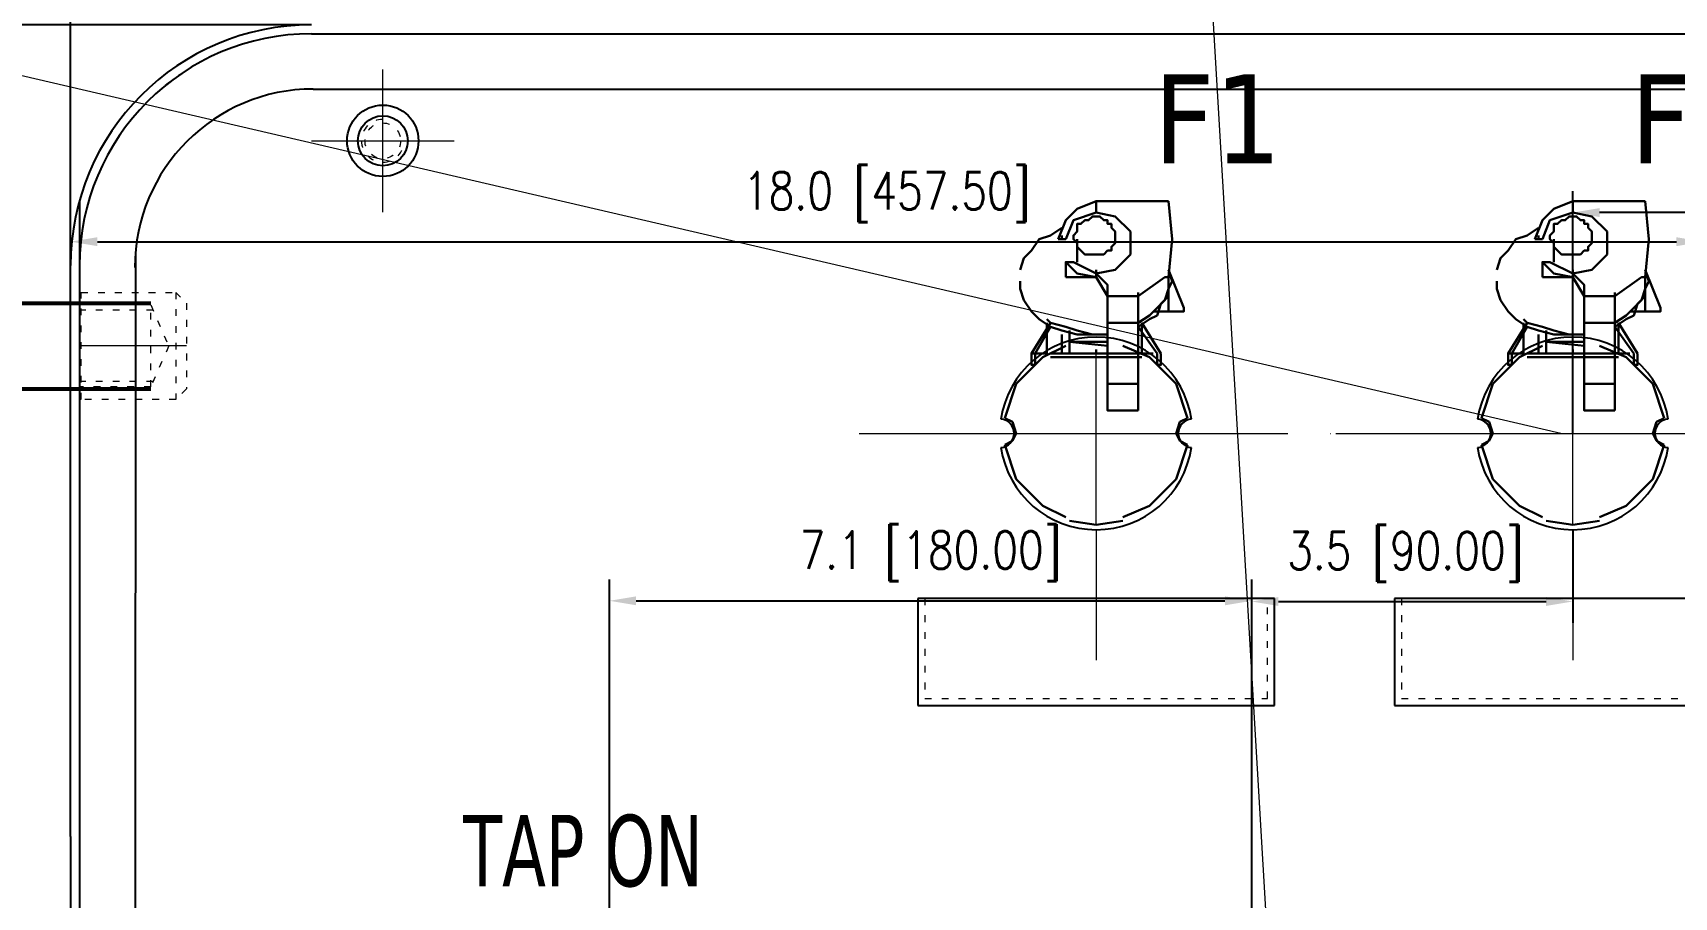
# Model space of a CAD drawing. Header units: millimetres. Extents: x 8127 to 36426, y -6229 to 13228.
# Drawn here: x 29636.2 to 30096.2, y 11421.3 to 11663.5 of the extents above; entities that cross this region are included whole.
import ezdxf

# ---------------------------------------------------------------- set-up
doc = ezdxf.new("R2010")
doc.units = ezdxf.units.MM
doc.header["$LTSCALE"] = 4
doc.linetypes.add('ACAD_ISO03W100', pattern=[1.18, 0.47, -0.71])
doc.linetypes.add('ACAD_ISO10W100', pattern=[18, 12, -3, 0, -3])
for name, color, linetype, lineweight in [('标注、文本', 3, 'Continuous', 25), ('粗实线', 4, 'Continuous', 53), ('铁心', 3, 'Continuous', 0)]:
    doc.layers.add(name, color=color, linetype=linetype, lineweight=lineweight)
doc.styles.add('Tahoma$001', font='tahoma.ttf', dxfattribs={"height": 2.159784})
doc.styles.add('TH_GBDIM', font='romans.shx', dxfattribs={"width": 0.8, "bigfont": 'gbcbig.shx'})
doc.dimstyles.new('TH_GBDIM1', dxfattribs={"dimscale": 3, "dimtxt": 3.5, "dimasz": 2.5, "dimexe": 2, "dimexo": 0, "dimgap": 1.5, "dimtad": 1, "dimdec": 1, "dimlfac": 0.03937, "dimzin": 0, "dimdsep": 46, "dimtxsty": 'TH_GBDIM', "dimcen": 2.5, "dimclrd": 3, "dimclre": 256, "dimclrt": 2, "dimadec": 0, "dimazin": 0, "dimtfac": 0.714286, "dimtdec": 1, "dimtmove": 0, "dimatfit": 3, "dimfxl": 1, "dimtzin": 0, "dimlwd": -1, "dimlwe": -1, "dimarcsym": 0})

# ---------------------------------------------------------------- blocks, each defined once
blk = doc.blocks.new('*D199')
at = {"layer": 'Defpoints', "color": 0, "transparency": 16777216}
for p in [(30611.77, 11714.91), (30611.77, 11598.25), (29646.77, 11438.25)]:
    blk.add_point(p, dxfattribs=at)
at = {"layer": '标注、文本', "transparency": 16777216}
for p, q in [((29646.77, 11438.25), (29646.77, 11720.91)), ((30611.77, 11598.25), (30611.77, 11720.91))]:
    blk.add_line(p, q, dxfattribs=at)
at = {"layer": '标注、文本', "color": 3, "transparency": 16777216}
blk.add_line((29654.27, 11714.91), (30604.27, 11714.91), dxfattribs=at)
for points in [[(29654.27, 11716.16), (29654.27, 11713.66), (29646.77, 11714.91)], [(30604.27, 11716.16), (30604.27, 11713.66), (30611.77, 11714.91)]]:
    blk.add_solid(points, dxfattribs=at)
at = {"layer": '标注、文本', "color": 2, "transparency": 16777216, "insert": (30129.27, 11727.41), "char_height": 10.5, "attachment_point": 5, "style": 'TH_GBDIM'}
blk.add_mtext('38.0 [965.00]', dxfattribs=at)
blk = doc.blocks.new('*D200')
at = {"layer": 'Defpoints', "color": 0, "transparency": 16777216}
for p in [(29714.27, 11665.75), (29541.35, 10810.75), (29671.77, 10810.75)]:
    blk.add_point(p, dxfattribs=at)
at = {"layer": '标注、文本', "transparency": 16777216}
for p, q in [((29714.27, 11665.75), (29535.35, 11665.75)), ((29671.77, 10810.75), (29535.35, 10810.75))]:
    blk.add_line(p, q, dxfattribs=at)
at = {"layer": '标注、文本', "color": 3, "transparency": 16777216}
blk.add_line((29541.35, 11658.25), (29541.35, 10818.25), dxfattribs=at)
for points in [[(29540.1, 11658.25), (29542.6, 11658.25), (29541.35, 11665.75)], [(29540.1, 10818.25), (29542.6, 10818.25), (29541.35, 10810.75)]]:
    blk.add_solid(points, dxfattribs=at)
at = {"layer": '标注、文本', "color": 2, "transparency": 16777216, "insert": (29528.85, 11238.25), "char_height": 10.5, "attachment_point": 5, "rotation": 90, "style": 'TH_GBDIM'}
blk.add_mtext('33.7 [855.00]', dxfattribs=at)
blk = doc.blocks.new('*D202')
at = {"layer": 'Defpoints', "color": 0, "transparency": 16777216}
for p in [(30104.27, 11604.97), (29646.77, 11518.25), (30104.27, 11518.25)]:
    blk.add_point(p, dxfattribs=at)
at = {"layer": '标注、文本', "transparency": 16777216}
for p, q in [((29646.77, 11518.25), (29646.77, 11610.97)), ((30104.27, 11518.25), (30104.27, 11610.97))]:
    blk.add_line(p, q, dxfattribs=at)
at = {"layer": '标注、文本', "color": 3, "transparency": 16777216}
blk.add_line((29654.27, 11604.97), (30096.77, 11604.97), dxfattribs=at)
for points in [[(29654.27, 11606.22), (29654.27, 11603.72), (29646.77, 11604.97)], [(30096.77, 11606.22), (30096.77, 11603.72), (30104.27, 11604.97)]]:
    blk.add_solid(points, dxfattribs=at)
at = {"layer": '标注、文本', "color": 2, "transparency": 16777216, "insert": (29875.52, 11617.47), "char_height": 10.5, "attachment_point": 5, "style": 'TH_GBDIM'}
blk.add_mtext('18.0 [457.50]', dxfattribs=at)
blk = doc.blocks.new('*D211')
at = {"layer": 'Defpoints', "color": 0, "transparency": 16777216}
for p in [(30067.76, 11524.25), (30067.76, 11504.13), (29977.77, 11371.31)]:
    blk.add_point(p, dxfattribs=at)
at = {"layer": '标注、文本', "transparency": 16777216}
for p, q in [((30067.76, 11524.25), (30067.76, 11498.13)), ((29977.77, 11371.31), (29977.77, 11510.13))]:
    blk.add_line(p, q, dxfattribs=at)
at = {"layer": '标注、文本', "color": 3, "transparency": 16777216}
blk.add_line((29985.27, 11504.13), (30060.26, 11504.13), dxfattribs=at)
for points in [[(29985.27, 11505.38), (29985.27, 11502.88), (29977.77, 11504.13)], [(30060.26, 11505.38), (30060.26, 11502.88), (30067.76, 11504.13)]]:
    blk.add_solid(points, dxfattribs=at)
at = {"layer": '标注、文本', "color": 2, "transparency": 16777216, "insert": (30020.83, 11516.63), "char_height": 10.5, "attachment_point": 5, "style": 'TH_GBDIM'}
blk.add_mtext('3.5 [90.00]', dxfattribs=at)
blk = doc.blocks.new('*D213')
at = {"layer": 'Defpoints', "color": 0, "transparency": 16777216}
for p in [(30067.76, 11613.13), (30243.07, 11592.21), (30067.76, 11551.25)]:
    blk.add_point(p, dxfattribs=at)
at = {"layer": '标注、文本', "transparency": 16777216}
for p, q in [((30067.76, 11551.25), (30067.76, 11619.13)), ((30243.07, 11592.21), (30243.07, 11619.13))]:
    blk.add_line(p, q, dxfattribs=at)
at = {"layer": '标注、文本', "color": 3, "transparency": 16777216}
blk.add_line((30235.57, 11613.13), (30075.26, 11613.13), dxfattribs=at)
for points in [[(30075.26, 11614.38), (30075.26, 11611.88), (30067.76, 11613.13)], [(30235.57, 11614.38), (30235.57, 11611.88), (30243.07, 11613.13)]]:
    blk.add_solid(points, dxfattribs=at)
at = {"layer": '标注、文本', "color": 2, "transparency": 16777216, "insert": (30155.41, 11625.63), "char_height": 10.5, "attachment_point": 5, "style": 'TH_GBDIM'}
blk.add_mtext('6.9 [175.30]', dxfattribs=at)
blk = doc.blocks.new('*D214')
at = {"layer": 'Defpoints', "color": 0, "transparency": 16777216}
for p in [(29977.77, 11504.32), (29797.77, 11282.4), (29977.77, 11282.4)]:
    blk.add_point(p, dxfattribs=at)
at = {"layer": '标注、文本', "transparency": 16777216}
for p, q in [((29797.77, 11282.4), (29797.77, 11510.32)), ((29977.77, 11282.4), (29977.77, 11510.32))]:
    blk.add_line(p, q, dxfattribs=at)
at = {"layer": '标注、文本', "color": 3, "transparency": 16777216}
blk.add_line((29805.27, 11504.32), (29970.27, 11504.32), dxfattribs=at)
for points in [[(29805.27, 11505.57), (29805.27, 11503.07), (29797.77, 11504.32)], [(29970.27, 11505.57), (29970.27, 11503.07), (29977.77, 11504.32)]]:
    blk.add_solid(points, dxfattribs=at)
at = {"layer": '标注、文本', "color": 2, "transparency": 16777216, "insert": (29887.77, 11516.82), "char_height": 10.5, "attachment_point": 5, "style": 'TH_GBDIM'}
blk.add_mtext('7.1 [180.00]', dxfattribs=at)

msp = doc.modelspace()

# ---------------------------------------------------------------- linework, layer by layer
at = {"layer": '标注、文本', "color": 2, "linetype": 'ACAD_ISO03W100', "lineweight": 18}
for p, q in [((29714.27, 11663.25), (30544.27, 11663.25)), ((29649.77, 11590.75), (29649.27, 11590.25)), ((29649.27, 11561.25), (29649.27, 11590.25)), ((29669.27, 11587.25), (29649.27, 11587.25)), ((29649.77, 11590.75), (29676.27, 11590.75)), ((29649.77, 11560.75), (29649.77, 11590.75)), ((29669.27, 11564.25), (29669.27, 11587.25)), ((29669.27, 11587.25), (29674.27, 11575.75)), ((29676.27, 11590.75), (29676.27, 11560.75)), ((29676.27, 11590.75), (29679.27, 11587.75)), ((29679.27, 11587.75), (29679.27, 11563.75)), ((29669.92, 11585.75), (29649.27, 11585.75)), ((29674.27, 11575.75), (29669.27, 11564.25)), ((29669.92, 11565.75), (29649.27, 11565.75)), ((29669.27, 11564.25), (29649.27, 11564.25)), ((29679.27, 11563.75), (29676.27, 11560.75)), ((29649.27, 11561.25), (29649.77, 11560.75)), ((29676.27, 11560.75), (29649.77, 11560.75)), ((29886.2, 11504.98), (29886.2, 11476.98)), ((29982.2, 11476.98), (29982.2, 11504.98)), ((30019.77, 11504.98), (30019.77, 11476.98)), ((29886.2, 11476.98), (29982.2, 11476.98)), ((30019.77, 11476.98), (30115.77, 11476.98)), ((29649.27, 11438.25), (29649.27, 10814.25))]:
    msp.add_line(p, q, dxfattribs=at)
at = {"layer": '标注、文本'}
for p, q in [((29714.27, 11663.25), (30544.27, 11663.25)), ((29714.77, 11647.75), (30543.77, 11647.75)), ((29649.27, 11616.45), (29649.27, 10841.25)), ((29664.96, 11602.09), (29664.77, 10814.25)), ((29884.2, 11504.98), (29884.2, 11474.98)), ((29984.2, 11504.98), (29884.2, 11504.98)), ((29984.2, 11474.98), (29984.2, 11504.98)), ((30017.77, 11504.98), (30017.77, 11474.98)), ((30117.77, 11504.98), (30017.77, 11504.98)), ((29884.2, 11474.98), (29984.2, 11474.98)), ((30017.77, 11474.98), (30117.77, 11474.98)), ((29646.77, 11438.25), (29646.77, 10814.25))]:
    msp.add_line(p, q, dxfattribs=at)
at = {"layer": '标注、文本', "color": 1, "linetype": 'ACAD_ISO10W100', "lineweight": 18}
for p, q in [((29734.27, 11613.25), (29734.27, 11653.25)), ((29714.27, 11633.25), (29754.27, 11633.25)), ((29679.27, 11575.75), (29649.27, 11575.75)), ((29679.27, 11575.75), (29649.27, 11575.75)), ((29934.19, 11525.65), (29934.19, 11576.86)), ((30067.76, 11525.65), (30067.76, 11576.86)), ((29867.77, 11551.25), (30000.6, 11551.25)), ((29911.78, 11551.25), (29956.59, 11551.25)), ((30001.35, 11551.25), (30134.18, 11551.25)), ((30045.36, 11551.25), (30090.17, 11551.25)), ((29934.19, 11524.25), (29934.19, 11487.67)), ((30067.76, 11524.25), (30067.76, 11487.67))]:
    msp.add_line(p, q, dxfattribs=at)
at = {"layer": '标注、文本'}
for radius in [10, 7]:
    msp.add_circle((29734.27, 11633.25), radius, dxfattribs=at)
at = {"layer": '标注、文本', "color": 2, "linetype": 'ACAD_ISO03W100', "lineweight": 18}
msp.add_circle((29734.27, 11633.25), 5, dxfattribs=at)
at = {"layer": '标注、文本'}
for centre, radius, start, end in [((29714.27, 11598.25), 67.5, 90, 180), ((29714.27, 11598.25), 65, 90, 180), ((29714.77, 11597.75), 50, 90, 180), ((29934.19, 11551.25), 27, 8.496, 171.504), ((30067.76, 11551.25), 27, 8.496, 171.504), ((29907.19, 11551.25), 4, 274.248, 85.752), ((29961.19, 11551.25), 4, 94.248, 265.752), ((30040.76, 11551.25), 4, 274.248, 85.752), ((30094.76, 11551.25), 4, 94.248, 265.752), ((29934.19, 11551.25), 27, 188.496, 351.504), ((30067.76, 11551.25), 27, 188.496, 351.504)]:
    msp.add_arc(centre, radius, start, end, dxfattribs=at)
at = {"layer": '标注、文本', "color": 2, "linetype": 'ACAD_ISO03W100', "lineweight": 18}
for centre, radius, end in [((29714.27, 11598.25), 65, 180), ((29734.27, 11633.25), 6, 0)]:
    msp.add_arc(centre, radius, 90, end, dxfattribs=at)
at = {"layer": '粗实线', "ltscale": 2}
for p, q in [((29619.27, 11587.75), (29669.27, 11587.75)), ((29619.27, 11563.75), (29669.27, 11563.75))]:
    msp.add_line(p, q, dxfattribs=at)
at = {"layer": '粗实线', "lineweight": 30}
for points in [[(29934.19, 11616.33), (29928.85, 11614.19), (29925.65, 11610.99), (29923.52, 11605.66)], [(29934.19, 11616.33), (29934.19, 11613.13)], [(29954.46, 11594.99), (29955.52, 11605.66), (29954.46, 11616.33)], [(30067.76, 11616.33), (30062.43, 11614.19), (30059.23, 11610.99), (30057.1, 11605.66)], [(30067.76, 11616.33), (30067.76, 11613.13)], [(30088.03, 11594.99), (30089.1, 11605.66), (30088.03, 11616.33)], [(29934.19, 11613.13), (29927.79, 11610.99), (29925.65, 11605.66)], [(29934.19, 11596.06), (29939.52, 11597.12), (29943.79, 11601.39), (29943.79, 11607.79), (29939.52, 11612.06), (29934.19, 11613.13)], [(30067.76, 11613.13), (30061.36, 11610.99), (30059.23, 11605.66)], [(30067.76, 11596.06), (30073.1, 11597.12), (30077.36, 11601.39), (30077.36, 11607.79), (30073.1, 11612.06), (30067.76, 11613.13)], [(29924.59, 11608.86), (29921.38, 11606.73), (29918.18, 11605.66), (29916.05, 11602.46), (29913.92, 11600.33), (29912.85, 11597.12)], [(29924.59, 11608.86), (29921.38, 11606.73), (29918.18, 11605.66), (29916.05, 11602.46), (29913.92, 11600.33), (29912.85, 11597.12)], [(29924.59, 11606.73), (29924.59, 11605.66)], [(30058.16, 11608.86), (30054.96, 11606.73), (30051.76, 11605.66), (30049.63, 11602.46), (30047.49, 11600.33), (30046.43, 11597.12)], [(30058.16, 11608.86), (30054.96, 11606.73), (30051.76, 11605.66), (30049.63, 11602.46), (30047.49, 11600.33), (30046.43, 11597.12)], [(30058.16, 11606.73), (30058.16, 11605.66)], [(29925.65, 11599.26), (29928.85, 11596.06), (29934.19, 11594.99)], [(29927.79, 11599.26), (29925.65, 11599.26), (29925.65, 11594.99)], [(29937.39, 11589.66), (29937.39, 11592.86), (29934.19, 11596.06)], [(29934.19, 11594.99), (29934.19, 11596.06)], [(29945.92, 11582.19), (29949.12, 11584.32), (29951.26, 11586.46), (29953.39, 11588.59), (29954.46, 11591.79), (29955.52, 11593.92), (29954.46, 11597.12)], [(29945.92, 11582.19), (29949.12, 11584.32), (29951.26, 11586.46), (29953.39, 11588.59), (29954.46, 11591.79), (29955.52, 11593.92), (29954.46, 11597.12)], [(29954.46, 11594.99), (29954.46, 11585.39), (29957.66, 11585.39), (29958.72, 11585.39), (29958.72, 11586.46), (29954.46, 11597.12)], [(30059.23, 11599.26), (30062.43, 11596.06), (30067.76, 11594.99)], [(30061.36, 11599.26), (30059.23, 11599.26), (30059.23, 11594.99)], [(30070.96, 11589.66), (30070.96, 11592.86), (30067.76, 11596.06)], [(30067.76, 11594.99), (30067.76, 11596.06)], [(30079.5, 11582.19), (30082.7, 11584.32), (30084.83, 11586.46), (30086.97, 11588.59), (30088.03, 11591.79), (30089.1, 11593.92), (30088.03, 11597.12)], [(30079.5, 11582.19), (30082.7, 11584.32), (30084.83, 11586.46), (30086.97, 11588.59), (30088.03, 11591.79), (30089.1, 11593.92), (30088.03, 11597.12)], [(30088.03, 11594.99), (30088.03, 11585.39), (30091.23, 11585.39), (30092.3, 11585.39), (30092.3, 11586.46), (30088.03, 11597.12)], [(29912.85, 11593.92), (29912.85, 11591.79), (29913.92, 11588.59), (29916.05, 11585.39), (29918.18, 11583.26), (29921.38, 11581.12), (29924.59, 11580.06), (29928.85, 11578.99), (29933.12, 11578.99), (29937.39, 11578.99)], [(29912.85, 11593.92), (29912.85, 11591.79), (29913.92, 11588.59), (29916.05, 11585.39), (29918.18, 11583.26), (29921.38, 11581.12), (29924.59, 11580.06), (29928.85, 11578.99), (29933.12, 11578.99), (29937.39, 11578.99)], [(29934.19, 11594.99), (29937.39, 11589.66)], [(29954.46, 11594.99), (29953.39, 11594.99), (29945.92, 11589.66)], [(29945.92, 11581.12), (29949.12, 11583.26), (29951.26, 11584.32), (29952.32, 11587.52), (29954.46, 11589.66), (29954.46, 11591.79), (29955.52, 11593.92)], [(29945.92, 11581.12), (29949.12, 11583.26), (29951.26, 11584.32), (29952.32, 11587.52), (29954.46, 11589.66), (29954.46, 11591.79), (29955.52, 11593.92)], [(30046.43, 11593.92), (30046.43, 11591.79), (30047.49, 11588.59), (30049.63, 11585.39), (30051.76, 11583.26), (30054.96, 11581.12), (30058.16, 11580.06), (30062.43, 11578.99), (30066.7, 11578.99), (30070.96, 11578.99)], [(30046.43, 11593.92), (30046.43, 11591.79), (30047.49, 11588.59), (30049.63, 11585.39), (30051.76, 11583.26), (30054.96, 11581.12), (30058.16, 11580.06), (30062.43, 11578.99), (30066.7, 11578.99), (30070.96, 11578.99)], [(30067.76, 11594.99), (30070.96, 11589.66)], [(30088.03, 11594.99), (30086.97, 11594.99), (30079.5, 11589.66)], [(30079.5, 11581.12), (30082.7, 11583.26), (30084.83, 11584.32), (30085.9, 11587.52), (30088.03, 11589.66), (30088.03, 11591.79), (30089.1, 11593.92)], [(30079.5, 11581.12), (30082.7, 11583.26), (30084.83, 11584.32), (30085.9, 11587.52), (30088.03, 11589.66), (30088.03, 11591.79), (30089.1, 11593.92)], [(29941.65, 11557.65), (29937.39, 11557.65), (29937.39, 11589.66)], [(29945.92, 11557.65), (29945.92, 11589.66), (29937.39, 11589.66)], [(30075.23, 11557.65), (30070.96, 11557.65), (30070.96, 11589.66)], [(30079.5, 11557.65), (30079.5, 11589.66), (30070.96, 11589.66)], [(29920.32, 11573.66), (29916.05, 11573.66), (29921.38, 11582.19)], [(29920.32, 11583.26), (29921.38, 11582.19), (29925.65, 11581.12), (29928.85, 11580.06), (29933.12, 11578.99), (29937.39, 11578.99)], [(29920.32, 11583.26), (29921.38, 11582.19), (29925.65, 11581.12), (29928.85, 11580.06), (29933.12, 11578.99), (29937.39, 11578.99)], [(29954.46, 11585.39), (29950.19, 11585.39)], [(30053.9, 11573.66), (30049.63, 11573.66), (30054.96, 11582.19)], [(30053.9, 11583.26), (30054.96, 11582.19), (30059.23, 11581.12), (30062.43, 11580.06), (30066.7, 11578.99), (30070.96, 11578.99)], [(30053.9, 11583.26), (30054.96, 11582.19), (30059.23, 11581.12), (30062.43, 11580.06), (30066.7, 11578.99), (30070.96, 11578.99)], [(30088.03, 11585.39), (30083.77, 11585.39)], [(29917.12, 11573.66), (29921.38, 11581.12)], [(30050.69, 11573.66), (30054.96, 11581.12)], [(29925.65, 11575.79), (29919.25, 11572.59), (29911.78, 11565.12), (29908.58, 11555.52)], [(29916.05, 11573.66), (29916.05, 11570.45), (29917.12, 11570.45), (29917.12, 11573.66)], [(29959.79, 11555.52), (29956.59, 11565.12), (29949.12, 11572.59), (29941.65, 11575.79)], [(29952.32, 11573.66), (29952.32, 11570.45), (29951.26, 11570.45), (29951.26, 11573.66)], [(30059.23, 11575.79), (30052.83, 11572.59), (30045.36, 11565.12), (30042.16, 11555.52)], [(30049.63, 11573.66), (30049.63, 11570.45), (30050.69, 11570.45), (30050.69, 11573.66)], [(30093.37, 11555.52), (30090.17, 11565.12), (30082.7, 11572.59), (30075.23, 11575.79)], [(30085.9, 11573.66), (30085.9, 11570.45), (30084.83, 11570.45), (30084.83, 11573.66)], [(29908.58, 11548.05), (29910.72, 11549.12), (29911.78, 11551.25), (29910.72, 11554.45), (29908.58, 11555.52)], [(29959.79, 11555.52), (29957.66, 11554.45), (29956.59, 11551.25), (29957.66, 11549.12), (29959.79, 11548.05)], [(30042.16, 11548.05), (30044.29, 11549.12), (30045.36, 11551.25), (30044.29, 11554.45), (30042.16, 11555.52)], [(30093.37, 11555.52), (30091.23, 11554.45), (30090.17, 11551.25), (30091.23, 11549.12), (30093.37, 11548.05)], [(29908.58, 11548.05), (29911.78, 11538.45), (29919.25, 11530.98), (29925.65, 11527.78)], [(29941.65, 11527.78), (29949.12, 11530.98), (29956.59, 11538.45), (29959.79, 11548.05)], [(30042.16, 11548.05), (30045.36, 11538.45), (30052.83, 11530.98), (30059.23, 11527.78)], [(30075.23, 11527.78), (30082.7, 11530.98), (30090.17, 11538.45), (30093.37, 11548.05)], [(29926.72, 11526.72), (29934.19, 11525.65), (29941.65, 11526.72)], [(30060.3, 11526.72), (30067.76, 11525.65), (30075.23, 11526.72)]]:
    msp.add_lwpolyline(points, dxfattribs=at)
for points in [[(29934.19, 11612.06), (29933.12, 11612.06), (29932.05, 11610.99), (29930.99, 11610.99), (29929.92, 11609.93), (29928.85, 11609.93), (29928.85, 11608.86), (29928.85, 11607.79), (29927.79, 11606.73), (29927.79, 11605.66), (29928.85, 11604.59), (29928.85, 11603.53), (29929.92, 11602.46), (29930.99, 11601.39), (29932.05, 11601.39), (29933.12, 11601.39), (29934.19, 11601.39), (29935.25, 11601.39), (29936.32, 11601.39), (29937.39, 11602.46), (29938.45, 11602.46), (29938.45, 11603.53), (29939.52, 11604.59), (29939.52, 11605.66), (29939.52, 11606.73), (29939.52, 11607.79), (29938.45, 11608.86), (29938.45, 11609.93), (29937.39, 11609.93), (29937.39, 11610.99), (29936.32, 11610.99), (29935.25, 11612.06)], [(30067.76, 11612.06), (30066.7, 11612.06), (30065.63, 11610.99), (30064.56, 11610.99), (30063.5, 11609.93), (30062.43, 11609.93), (30062.43, 11608.86), (30062.43, 11607.79), (30061.36, 11606.73), (30061.36, 11605.66), (30062.43, 11604.59), (30062.43, 11603.53), (30063.5, 11602.46), (30064.56, 11601.39), (30065.63, 11601.39), (30066.7, 11601.39), (30067.76, 11601.39), (30068.83, 11601.39), (30069.9, 11601.39), (30070.96, 11602.46), (30072.03, 11602.46), (30072.03, 11603.53), (30073.1, 11604.59), (30073.1, 11605.66), (30073.1, 11606.73), (30073.1, 11607.79), (30072.03, 11608.86), (30072.03, 11609.93), (30070.96, 11609.93), (30070.96, 11610.99), (30069.9, 11610.99), (30068.83, 11612.06)], [(29946.99, 11573.66), (29946.99, 11574.72)], [(30080.57, 11573.66), (30080.57, 11574.72)]]:
    msp.add_lwpolyline(points, close=True, dxfattribs=at)
for points in [[(29934.19, 11616.33), (29934.19, 11616.33), (29954.46, 11616.33), (29954.46, 11616.33)], [(30067.76, 11616.33), (30067.76, 11616.33), (30088.03, 11616.33), (30088.03, 11616.33)], [(29923.52, 11605.66), (29923.52, 11605.66), (29925.65, 11605.66), (29925.65, 11605.66)], [(29928.85, 11605.66), (29928.85, 11605.66), (29928.85, 11599.26), (29928.85, 11599.26)], [(30057.1, 11605.66), (30057.1, 11605.66), (30059.23, 11605.66), (30059.23, 11605.66)], [(30062.43, 11605.66), (30062.43, 11605.66), (30062.43, 11599.26), (30062.43, 11599.26)], [(29927.79, 11599.26), (29927.79, 11599.26), (29934.19, 11596.06), (29934.19, 11596.06)], [(29934.19, 11597.12), (29934.19, 11597.12), (29934.19, 11596.06), (29934.19, 11596.06)], [(30061.36, 11599.26), (30061.36, 11599.26), (30067.76, 11596.06), (30067.76, 11596.06)], [(30067.76, 11597.12), (30067.76, 11597.12), (30067.76, 11596.06), (30067.76, 11596.06)], [(29934.19, 11594.99), (29934.19, 11594.99), (29925.65, 11594.99), (29925.65, 11594.99)], [(30067.76, 11594.99), (30067.76, 11594.99), (30059.23, 11594.99), (30059.23, 11594.99)], [(29945.92, 11589.66), (29945.92, 11589.66), (29945.92, 11590.72), (29945.92, 11590.72)], [(30079.5, 11589.66), (30079.5, 11589.66), (30079.5, 11590.72), (30079.5, 11590.72)], [(29920.32, 11573.66), (29920.32, 11573.66), (29920.32, 11582.19), (29920.32, 11582.19)], [(29937.39, 11582.19), (29937.39, 11582.19), (29945.92, 11582.19), (29945.92, 11582.19)], [(29946.99, 11573.66), (29946.99, 11573.66), (29946.99, 11582.19), (29946.99, 11582.19)], [(29952.32, 11573.66), (29952.32, 11573.66), (29946.99, 11582.19), (29946.99, 11582.19)], [(30053.9, 11573.66), (30053.9, 11573.66), (30053.9, 11582.19), (30053.9, 11582.19)], [(30070.96, 11582.19), (30070.96, 11582.19), (30079.5, 11582.19), (30079.5, 11582.19)], [(30080.57, 11573.66), (30080.57, 11573.66), (30080.57, 11582.19), (30080.57, 11582.19)], [(30085.9, 11573.66), (30085.9, 11573.66), (30080.57, 11582.19), (30080.57, 11582.19)], [(29924.59, 11573.66), (29924.59, 11573.66), (29924.59, 11578.99), (29924.59, 11578.99)], [(29926.72, 11573.66), (29926.72, 11573.66), (29926.72, 11580.06), (29926.72, 11580.06)], [(29951.26, 11573.66), (29951.26, 11573.66), (29945.92, 11581.12), (29945.92, 11581.12)], [(30058.16, 11573.66), (30058.16, 11573.66), (30058.16, 11578.99), (30058.16, 11578.99)], [(30060.3, 11573.66), (30060.3, 11573.66), (30060.3, 11580.06), (30060.3, 11580.06)], [(30084.83, 11573.66), (30084.83, 11573.66), (30079.5, 11581.12), (30079.5, 11581.12)], [(29921.38, 11573.66), (29921.38, 11573.66), (29934.19, 11573.66), (29934.19, 11573.66)], [(29924.59, 11573.66), (29924.59, 11573.66), (29921.38, 11573.66), (29921.38, 11573.66)], [(29926.72, 11576.86), (29926.72, 11576.86), (29937.39, 11575.79), (29937.39, 11575.79)], [(29926.72, 11576.86), (29926.72, 11576.86), (29937.39, 11576.86), (29937.39, 11576.86)], [(29933.12, 11573.66), (29933.12, 11573.66), (29950.19, 11573.66), (29950.19, 11573.66)], [(29934.19, 11573.66), (29934.19, 11573.66), (29934.19, 11574.72), (29934.19, 11574.72)], [(29946.99, 11573.66), (29946.99, 11573.66), (29934.19, 11573.66), (29934.19, 11573.66)], [(30054.96, 11573.66), (30054.96, 11573.66), (30067.76, 11573.66), (30067.76, 11573.66)], [(30058.16, 11573.66), (30058.16, 11573.66), (30054.96, 11573.66), (30054.96, 11573.66)], [(30060.3, 11576.86), (30060.3, 11576.86), (30070.96, 11575.79), (30070.96, 11575.79)], [(30060.3, 11576.86), (30060.3, 11576.86), (30070.96, 11576.86), (30070.96, 11576.86)], [(30066.7, 11573.66), (30066.7, 11573.66), (30083.77, 11573.66), (30083.77, 11573.66)], [(30067.76, 11573.66), (30067.76, 11573.66), (30067.76, 11574.72), (30067.76, 11574.72)], [(30080.57, 11573.66), (30080.57, 11573.66), (30067.76, 11573.66), (30067.76, 11573.66)], [(29921.38, 11572.59), (29921.38, 11572.59), (29946.99, 11572.59), (29946.99, 11572.59)], [(30054.96, 11572.59), (30054.96, 11572.59), (30080.57, 11572.59), (30080.57, 11572.59)], [(29937.39, 11565.12), (29937.39, 11565.12), (29945.92, 11565.12), (29945.92, 11565.12)], [(30070.96, 11565.12), (30070.96, 11565.12), (30079.5, 11565.12), (30079.5, 11565.12)], [(29937.39, 11557.65), (29937.39, 11557.65), (29945.92, 11557.65), (29945.92, 11557.65)], [(30070.96, 11557.65), (30070.96, 11557.65), (30079.5, 11557.65), (30079.5, 11557.65)]]:
    msp.add_open_spline(points, degree=3, dxfattribs=at)
at = {"layer": '铁心', "lineweight": 13}
for points in [[(29999.51, 11116.99), (29957.61, 11826.18), (29957.61, 11826.18)], [(30064.41, 11551.25), (29262.03, 11737.76), (29262.03, 11737.76)]]:
    msp.add_lwpolyline(points, dxfattribs=at)

# ---------------------------------------------------------------- texts
at = {"layer": '标注、文本', "lineweight": 13, "style": 'Tahoma$001'}
for s, p in [('F1', (29950.32, 11626.89)), ('F2', (30083.9, 11626.89))]:
    msp.add_text(s, height=25, dxfattribs=at).set_placement(p)
at = {"layer": '标注、文本', "style": 'Tahoma$001', "width": 0.76}
msp.add_text('TAP ON', height=20, dxfattribs=at).set_placement((29756.75, 11424.33))

# ---------------------------------------------------------------- dimensions: what is measured, and where the dimension line sits
at = {"layer": '标注、文本'}
for base, p1, p2, picture, middle in [((30611.77, 11714.91), (29646.77, 11438.25), (30611.77, 11598.25), '*D199', (30129.27, 11727.41)), ((30067.76, 11613.13), (30243.07, 11592.21), (30067.76, 11551.25), '*D213', (30155.41, 11625.63)), ((30104.27, 11604.97), (29646.77, 11518.25), (30104.27, 11518.25), '*D202', (29875.52, 11617.47)), ((29977.77, 11504.32), (29797.77, 11282.4), (29977.77, 11282.4), '*D214', (29887.77, 11516.82))]:
    dim = msp.add_linear_dim(base=base, p1=p1, p2=p2, dimstyle='TH_GBDIM1', dxfattribs=at)
    dim.commit()
    dim.dimension.update_dxf_attribs({"geometry": picture, "text_midpoint": middle})
dim = msp.add_linear_dim(base=(29541.35, 10810.75), p1=(29714.27, 11665.75), p2=(29671.77, 10810.75), angle=90, dimstyle='TH_GBDIM1', dxfattribs=at)
dim.commit()
dim.dimension.update_dxf_attribs({"geometry": '*D200', "text_midpoint": (29528.85, 11238.25)})
dim = msp.add_linear_dim(base=(30067.76, 11504.13), p1=(29977.77, 11371.31), p2=(30067.76, 11524.25), dimstyle='TH_GBDIM1', dxfattribs=at)
dim.commit()
dim.dimension.update_dxf_attribs({"geometry": '*D211', "text_midpoint": (30020.83, 11504.13), "dimtype": 160})

doc.saveas('drawing.dxf')
